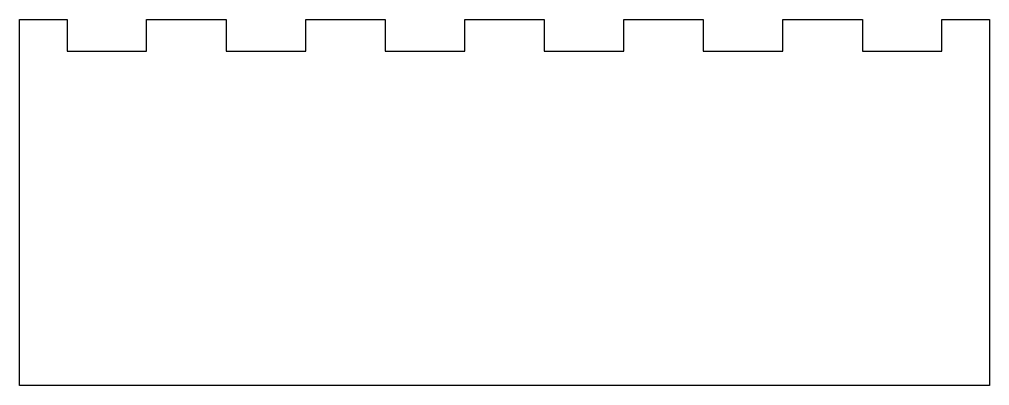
# Model space of a CAD drawing. Header units: millimetres. Extents: x -319 to -136, y -59 to 10.
import ezdxf

# ---------------------------------------------------------------- set-up
doc = ezdxf.new("R2010")
doc.units = ezdxf.units.MM
doc.layers.get('0').update_dxf_attribs({"linetype": 'CONTINUOUS'})

msp = doc.modelspace()

# ---------------------------------------------------------------- linework, layer by layer
msp.add_lwpolyline([(-136, 10), (-136, -59), (-319, -59), (-319, 10), (-310, 10), (-310, 4), (-295, 4), (-295, 10), (-280, 10), (-280, 4), (-265, 4), (-265, 10), (-250, 10), (-250, 4), (-235, 4), (-235, 10), (-220, 10), (-220, 4), (-205, 4), (-205, 10), (-190, 10), (-190, 4), (-175, 4), (-175, 10), (-160, 10), (-160, 4), (-145, 4), (-145, 10)], close=True)

doc.saveas('drawing.dxf')
